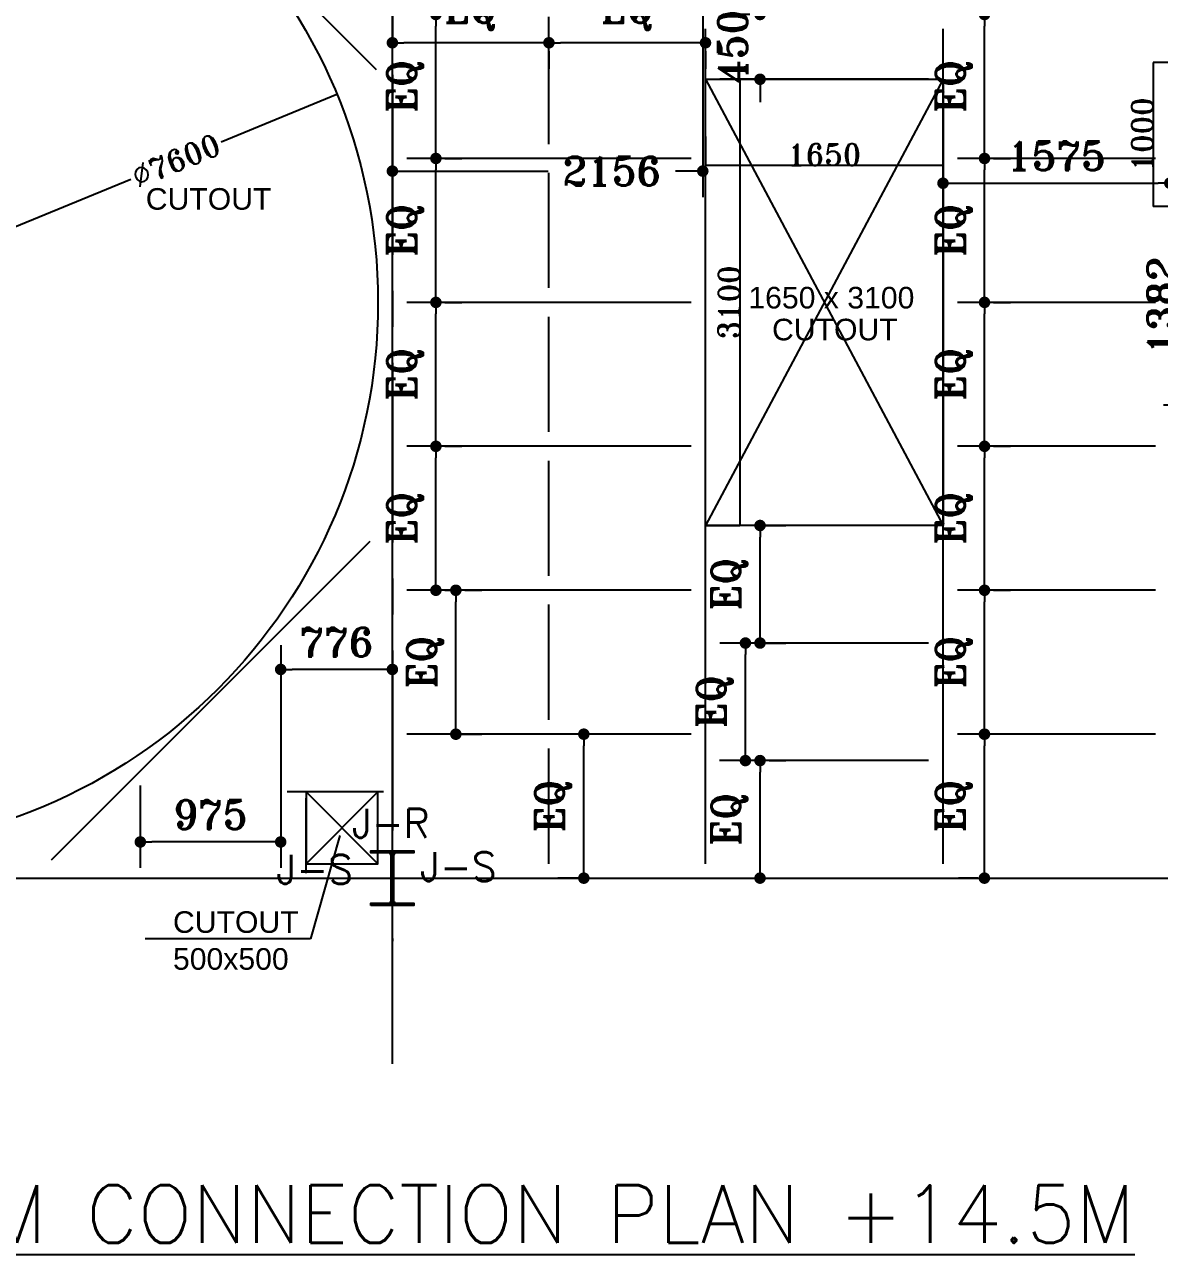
# Model space of a CAD drawing. Header units: inches. Extents: x 1387 to 2676, y -3554 to -2136.
# Drawn here: x 2599.72 to 2607.6, y -2579.95 to -2571.4 of the extents above; entities that cross this region are included whole.
import ezdxf
from ezdxf.enums import TextEntityAlignment as Align

# ---------------------------------------------------------------- set-up
doc = ezdxf.new("R2010")
doc.units = ezdxf.units.IN
doc.header["$MEASUREMENT"] = 0
doc.linetypes.add('CENTER', pattern=[2, 1.25, -0.25, 0.25, -0.25])
for name, color, linetype in [('3G', 3, 'Continuous'), ('A-TEXT', 7, 'Continuous'), ('AA-IPE300', 27, 'Continuous'), ('AA_CUT OUT', 250, 'Continuous'), ('AXE', 1, 'CENTER'), ('DIM', 8, 'Continuous'), ('MEMBER TEXT', 7, 'Continuous'), ('Pich', 2, 'Continuous'), ('UPN100', 1, 'Continuous')]:
    doc.layers.add(name, color=color, linetype=linetype)
doc.styles.add('ROMANS', font='ROMANS')
doc.styles.add('ROMANT', font='romant')
doc.styles.get("Standard").update_dxf_attribs({"font": 'arial.ttf'})
doc.dimstyles.new('Copy of 1-100', dxfattribs={"dimtxt": 0.2, "dimasz": 0.08, "dimexe": 0.18, "dimexo": 0.0625, "dimgap": 0.09, "dimtad": 1, "dimdec": 0, "dimlfac": 1000, "dimdsep": 46, "dimtxsty": 'ROMANT', "dimblk": 'DOT', "dimcen": 0.09, "dimclrd": 1, "dimclre": 1, "dimclrt": 3, "dimadec": 0, "dimazin": 0, "dimtfac": 1, "dimtdec": 0, "dimtix": 1, "dimtofl": 0, "dimtmove": 2, "dimatfit": 3, "dimldrblk": 'DOT', "dimfxl": 1, "dimtolj": 1, "dimarcsym": 0})
doc.dimstyles.get("Standard").update_dxf_attribs({"dimtxt": 0.25, "dimasz": 0.18, "dimexe": 0.18, "dimexo": 0.0625, "dimgap": 0.09, "dimtad": 0, "dimdec": 0, "dimlfac": 100, "dimzin": 0, "dimdsep": 46, "dimtxsty": 'Standard', "dimcen": 0.09, "dimadec": 0, "dimazin": 0, "dimtfac": 1, "dimtdec": 0, "dimtofl": 0, "dimtmove": 0, "dimatfit": 3, "dimfxl": 1, "dimtolj": 1, "dimtzin": 0, "dimarcsym": 0})

# ---------------------------------------------------------------- blocks, each defined once
blk = doc.blocks.new('DOT')
at = {"layer": 'DIM', "color": 0, "linetype": 'ByBlock'}
blk.add_line((-0.5, 0), (-1, 0), dxfattribs=at)
at = {"layer": 'DIM', "color": 0, "linetype": 'ByBlock', "const_width": 0.5}
blk.add_lwpolyline([(-0.25, 0, 1), (0.25, 0, 1)], format="xyb", close=True, dxfattribs=at)
blk = doc.blocks.new('*D2532')
at = {"color": 1, "lineweight": -2, "transparency": 16777216}
for p, q in [((-8385.5, 5444.9), (-9189.6, 5114.3)), ((-15414.5, 2555.1), (-9817.4, 4856.2))]:
    blk.add_line(p, q, dxfattribs=at)
at = {"layer": 'Defpoints', "color": 0, "transparency": 16777216}
for p in [(-8385.4, 5444.9), (-15414.6, 2555.1)]:
    blk.add_point(p, dxfattribs=at)
at = {"color": 1, "lineweight": -2, "transparency": 16777216, "xscale": 0.08, "yscale": 0.08, "zscale": 0.08}
for p, rotation in [((-8385.4, 5444.9), 22.34880130338584), ((-15414.6, 2555.1), 202.3488013033858)]:
    blk.add_blockref('DOT', p, dxfattribs=dict(at, rotation=rotation))
at = {"color": 3, "transparency": 16777216, "insert": (-9503.5, 4985.3), "char_height": 150, "attachment_point": 5, "rotation": 22.3488, "style": 'ROMANT'}
blk.add_mtext('\\A1;∅7600', dxfattribs=at)
blk = doc.blocks.new('_Dot')
at = {"layer": 'DIM', "color": 0, "lineweight": -2}
blk.add_line((-0.5, 0), (-1, 0), dxfattribs=at)
at = {"layer": 'DIM', "color": 0, "const_width": 0.5}
blk.add_lwpolyline([(-0.25, 0, 1), (0.25, 0, 1)], format="xyb", close=True, dxfattribs=at)
blk = doc.blocks.new('*D2533')
at = {"color": 1, "lineweight": -2, "transparency": 16777216}
for p, q in [((-2585, 5667.1), (-2715.1, 5667.1)), ((-2714.9, 5667), (-2714.9, 4667.2)), ((-2585, 4667.1), (-2715.1, 4667.1))]:
    blk.add_line(p, q, dxfattribs=at)
at = {"layer": 'Defpoints', "color": 0, "transparency": 16777216}
for p in [(-2585, 5667.1), (-2714.9, 4667.1), (-2585, 4667.1)]:
    blk.add_point(p, dxfattribs=at)
at = {"color": 1, "lineweight": -2, "transparency": 16777216, "xscale": 0.08, "yscale": 0.08, "zscale": 0.08}
for p, rotation in [((-2714.9, 5667.1), 90), ((-2714.9, 4667.1), 270)]:
    blk.add_blockref('DOT', p, dxfattribs=dict(at, rotation=rotation))
at = {"color": 3, "transparency": 16777216, "insert": (-2790, 5167.1), "char_height": 150, "attachment_point": 5, "rotation": 90, "style": 'ROMANT'}
blk.add_mtext('\\A1;1000', dxfattribs=at)
blk = doc.blocks.new('*D2535')
at = {"color": 1, "lineweight": -2, "transparency": 16777216}
for p, q in [((-5825.1, 5550), (-5585.7, 5550)), ((-5585.9, 5549.9), (-5585.9, 2450.1)), ((-5825.1, 2450), (-5585.7, 2450))]:
    blk.add_line(p, q, dxfattribs=at)
at = {"layer": 'Defpoints', "color": 0, "transparency": 16777216}
for p in [(-5825.1, 5550), (-5825.1, 2450), (-5585.9, 2450)]:
    blk.add_point(p, dxfattribs=at)
at = {"color": 1, "lineweight": -2, "transparency": 16777216, "xscale": 0.08, "yscale": 0.08, "zscale": 0.08}
for p, rotation in [((-5585.9, 5550), 90), ((-5585.9, 2450), 270)]:
    blk.add_blockref('DOT', p, dxfattribs=dict(at, rotation=rotation))
at = {"color": 3, "transparency": 16777216, "insert": (-5661, 4000), "char_height": 150, "attachment_point": 5, "rotation": 90, "style": 'ROMANT'}
blk.add_mtext('\\A1;3100', dxfattribs=at)
blk = doc.blocks.new('*D2536')
at = {"color": 1, "lineweight": -2, "transparency": 16777216}
for p, q in [((-5825.1, 5153.4), (-5825.1, 4950.7)), ((-4175.1, 5101.6), (-4175.1, 4950.7)), ((-4175.2, 4950.9), (-5825, 4950.9))]:
    blk.add_line(p, q, dxfattribs=at)
at = {"layer": 'Defpoints', "color": 0, "transparency": 16777216}
for p in [(-5825.1, 5153.5), (-4175.1, 5101.6), (-5825.1, 4950.9)]:
    blk.add_point(p, dxfattribs=at)
at = {"color": 1, "lineweight": -2, "transparency": 16777216, "xscale": 0.08, "yscale": 0.08, "zscale": 0.08, "rotation": 180}
blk.add_blockref('DOT', (-5825.1, 4950.9), dxfattribs=at)
at = {"color": 1, "lineweight": -2, "transparency": 16777216, "xscale": 0.08, "yscale": 0.08, "zscale": 0.08}
blk.add_blockref('DOT', (-4175.1, 4950.9), dxfattribs=at)
at = {"color": 3, "transparency": 16777216, "insert": (-5000.1, 5026), "char_height": 150, "attachment_point": 5, "style": 'ROMANT'}
blk.add_mtext('\\A1;1650', dxfattribs=at)
blk = doc.blocks.new('*D2135')
at = {"layer": 'Defpoints', "color": 0, "transparency": 16777216}
for p in [(2601.4963, -2575.7966), (2602.2723, -2575.7966), (2601.4963, -2575.8839)]:
    blk.add_point(p, dxfattribs=at)
at = {"layer": 'Pich', "color": 1, "lineweight": -2, "transparency": 16777216}
for p, q in [((2601.4963, -2575.8591), (2601.4963, -2576.0639)), ((2602.1923, -2575.8839), (2601.5763, -2575.8839)), ((2602.2723, -2575.8591), (2602.2723, -2576.0639))]:
    blk.add_line(p, q, dxfattribs=at)
at = {"layer": 'Pich', "color": 1, "lineweight": -2, "transparency": 16777216, "xscale": 0.08, "yscale": 0.08, "zscale": 0.08, "rotation": 180}
blk.add_blockref('DOT', (2601.4963, -2575.8839), dxfattribs=at)
at = {"layer": 'Pich', "color": 1, "lineweight": -2, "transparency": 16777216, "xscale": 0.08, "yscale": 0.08, "zscale": 0.08}
blk.add_blockref('DOT', (2602.2723, -2575.8839), dxfattribs=at)
at = {"layer": 'Pich', "color": 3, "transparency": 16777216, "insert": (2601.8843, -2575.6939), "char_height": 0.2, "attachment_point": 5, "style": 'ROMANT'}
blk.add_mtext('\\A1;776', dxfattribs=at)
blk = doc.blocks.new('*D2265')
at = {"layer": 'Defpoints', "color": 0, "transparency": 16777216}
for p in [(2600.5213, -2576.9951), (2601.4963, -2576.9951), (2600.5213, -2577.0824)]:
    blk.add_point(p, dxfattribs=at)
at = {"layer": 'Pich', "color": 1, "lineweight": -2, "transparency": 16777216}
for p, q in [((2600.5213, -2577.0576), (2600.5213, -2577.2624)), ((2601.4163, -2577.0824), (2600.6013, -2577.0824)), ((2601.4963, -2577.0576), (2601.4963, -2577.2624))]:
    blk.add_line(p, q, dxfattribs=at)
at = {"layer": 'Pich', "color": 1, "lineweight": -2, "transparency": 16777216, "xscale": 0.08, "yscale": 0.08, "zscale": 0.08, "rotation": 180}
blk.add_blockref('DOT', (2600.5213, -2577.0824), dxfattribs=at)
at = {"layer": 'Pich', "color": 1, "lineweight": -2, "transparency": 16777216, "xscale": 0.08, "yscale": 0.08, "zscale": 0.08}
blk.add_blockref('DOT', (2601.4963, -2577.0824), dxfattribs=at)
at = {"layer": 'Pich', "color": 3, "transparency": 16777216, "insert": (2601.0088, -2576.8924), "char_height": 0.2, "attachment_point": 5, "style": 'ROMANT'}
blk.add_mtext('\\A1;975', dxfattribs=at)
blk = doc.blocks.new('*D2268')
at = {"layer": 'Defpoints', "color": 0, "transparency": 16777216}
for p in [(2603.6019, -2576.3337), (2603.7031, -2576.3337), (2603.7031, -2577.3337)]:
    blk.add_point(p, dxfattribs=at)
at = {"layer": 'Pich', "color": 1, "lineweight": -2, "transparency": 16777216}
for p, q in [((2603.6406, -2576.3337), (2603.4219, -2576.3337)), ((2603.6019, -2577.2537), (2603.6019, -2576.4137)), ((2603.6406, -2577.3337), (2603.4219, -2577.3337))]:
    blk.add_line(p, q, dxfattribs=at)
at = {"layer": 'Pich', "color": 1, "lineweight": -2, "transparency": 16777216, "xscale": 0.08, "yscale": 0.08, "zscale": 0.08}
for p, rotation in [((2603.6019, -2576.3337), 90), ((2603.6019, -2577.3337), 270)]:
    blk.add_blockref('DOT', p, dxfattribs=dict(at, rotation=rotation))
at = {"layer": 'Pich', "color": 3, "transparency": 16777216, "insert": (2603.3881, -2576.8337), "char_height": 0.2, "attachment_point": 5, "rotation": 90, "style": 'ROMANT'}
blk.add_mtext('\\A1;EQ', dxfattribs=at)
blk = doc.blocks.new('*D2269')
at = {"layer": 'Defpoints', "color": 0, "transparency": 16777216}
for p in [(2602.713, -2575.3337), (2602.713, -2575.3337), (2602.6321, -2576.3337)]:
    blk.add_point(p, dxfattribs=at)
at = {"layer": 'Pich', "color": 1, "lineweight": -2, "transparency": 16777216}
for p, q in [((2602.7755, -2575.3337), (2602.893, -2575.3337)), ((2602.713, -2576.2537), (2602.713, -2575.4137)), ((2602.6946, -2576.3337), (2602.893, -2576.3337))]:
    blk.add_line(p, q, dxfattribs=at)
at = {"layer": 'Pich', "color": 1, "lineweight": -2, "transparency": 16777216, "xscale": 0.08, "yscale": 0.08, "zscale": 0.08}
for p, rotation in [((2602.713, -2575.3337), 90), ((2602.713, -2576.3337), 270)]:
    blk.add_blockref('DOT', p, dxfattribs=dict(at, rotation=rotation))
at = {"layer": 'Pich', "color": 3, "transparency": 16777216, "insert": (2602.4992, -2575.8337), "char_height": 0.2, "attachment_point": 5, "rotation": 90, "style": 'ROMANT'}
blk.add_mtext('\\A1;EQ', dxfattribs=at)
blk = doc.blocks.new('*D2270')
at = {"layer": 'Defpoints', "color": 0, "transparency": 16777216}
for p in [(2602.5746, -2574.3337), (2602.6585, -2574.3337), (2602.5746, -2575.3337)]:
    blk.add_point(p, dxfattribs=at)
at = {"layer": 'Pich', "color": 1, "lineweight": -2, "transparency": 16777216}
for p, q in [((2602.596, -2574.3337), (2602.3946, -2574.3337)), ((2602.5746, -2575.2537), (2602.5746, -2574.4137)), ((2602.6371, -2575.3337), (2602.7546, -2575.3337))]:
    blk.add_line(p, q, dxfattribs=at)
at = {"layer": 'Pich', "color": 1, "lineweight": -2, "transparency": 16777216, "xscale": 0.08, "yscale": 0.08, "zscale": 0.08}
for p, rotation in [((2602.5746, -2574.3337), 90), ((2602.5746, -2575.3337), 270)]:
    blk.add_blockref('DOT', p, dxfattribs=dict(at, rotation=rotation))
at = {"layer": 'Pich', "color": 3, "transparency": 16777216, "insert": (2602.3608, -2574.8337), "char_height": 0.2, "attachment_point": 5, "rotation": 90, "style": 'ROMANT'}
blk.add_mtext('\\A1;EQ', dxfattribs=at)
blk = doc.blocks.new('*D2271')
at = {"layer": 'Defpoints', "color": 0, "transparency": 16777216}
for p in [(2602.5746, -2573.3337), (2602.6585, -2573.3337), (2602.5746, -2574.3337)]:
    blk.add_point(p, dxfattribs=at)
at = {"layer": 'Pich', "color": 1, "lineweight": -2, "transparency": 16777216}
for p, q in [((2602.596, -2573.3337), (2602.3946, -2573.3337)), ((2602.5746, -2574.2537), (2602.5746, -2573.4137)), ((2602.6371, -2574.3337), (2602.7546, -2574.3337))]:
    blk.add_line(p, q, dxfattribs=at)
at = {"layer": 'Pich', "color": 1, "lineweight": -2, "transparency": 16777216, "xscale": 0.08, "yscale": 0.08, "zscale": 0.08}
for p, rotation in [((2602.5746, -2573.3337), 90), ((2602.5746, -2574.3337), 270)]:
    blk.add_blockref('DOT', p, dxfattribs=dict(at, rotation=rotation))
at = {"layer": 'Pich', "color": 3, "transparency": 16777216, "insert": (2602.3608, -2573.8337), "char_height": 0.2, "attachment_point": 5, "rotation": 90, "style": 'ROMANT'}
blk.add_mtext('\\A1;EQ', dxfattribs=at)
blk = doc.blocks.new('*D2272')
at = {"layer": 'Defpoints', "color": 0, "transparency": 16777216}
for p in [(2602.5746, -2572.3337), (2602.6585, -2572.3337), (2602.5746, -2573.3337)]:
    blk.add_point(p, dxfattribs=at)
at = {"layer": 'Pich', "color": 1, "lineweight": -2, "transparency": 16777216}
for p, q in [((2602.596, -2572.3337), (2602.3946, -2572.3337)), ((2602.5746, -2573.2537), (2602.5746, -2572.4137)), ((2602.6371, -2573.3337), (2602.7546, -2573.3337))]:
    blk.add_line(p, q, dxfattribs=at)
at = {"layer": 'Pich', "color": 1, "lineweight": -2, "transparency": 16777216, "xscale": 0.08, "yscale": 0.08, "zscale": 0.08}
for p, rotation in [((2602.5746, -2572.3337), 90), ((2602.5746, -2573.3337), 270)]:
    blk.add_blockref('DOT', p, dxfattribs=dict(at, rotation=rotation))
at = {"layer": 'Pich', "color": 3, "transparency": 16777216, "insert": (2602.3608, -2572.8337), "char_height": 0.2, "attachment_point": 5, "rotation": 90, "style": 'ROMANT'}
blk.add_mtext('\\A1;EQ', dxfattribs=at)
blk = doc.blocks.new('*D2273')
at = {"layer": 'Defpoints', "color": 0, "transparency": 16777216}
for p in [(2602.5746, -2571.3337), (2602.6585, -2571.3337), (2602.5746, -2572.3337)]:
    blk.add_point(p, dxfattribs=at)
at = {"layer": 'Pich', "color": 1, "lineweight": -2, "transparency": 16777216}
for p, q in [((2602.596, -2571.3337), (2602.3946, -2571.3337)), ((2602.5746, -2572.2537), (2602.5746, -2571.4137)), ((2602.6371, -2572.3337), (2602.7546, -2572.3337))]:
    blk.add_line(p, q, dxfattribs=at)
at = {"layer": 'Pich', "color": 1, "lineweight": -2, "transparency": 16777216, "xscale": 0.08, "yscale": 0.08, "zscale": 0.08}
for p, rotation in [((2602.5746, -2571.3337), 90), ((2602.5746, -2572.3337), 270)]:
    blk.add_blockref('DOT', p, dxfattribs=dict(at, rotation=rotation))
at = {"layer": 'Pich', "color": 3, "transparency": 16777216, "insert": (2602.3608, -2571.8337), "char_height": 0.2, "attachment_point": 5, "rotation": 90, "style": 'ROMANT'}
blk.add_mtext('\\A1;EQ', dxfattribs=at)
blk = doc.blocks.new('*D2136')
at = {"layer": 'Defpoints', "color": 0, "transparency": 16777216}
for p in [(2604.8261, -2576.517), (2604.8261, -2576.517), (2604.8257, -2577.3337)]:
    blk.add_point(p, dxfattribs=at)
at = {"layer": 'Pich', "color": 1, "lineweight": -2, "transparency": 16777216}
for p, q in [((2604.8886, -2576.517), (2605.0061, -2576.517)), ((2604.8261, -2577.2537), (2604.8261, -2576.597)), ((2604.8882, -2577.3337), (2605.0061, -2577.3337))]:
    blk.add_line(p, q, dxfattribs=at)
at = {"layer": 'Pich', "color": 1, "lineweight": -2, "transparency": 16777216, "xscale": 0.08, "yscale": 0.08, "zscale": 0.08}
for p, rotation in [((2604.8261, -2576.517), 90), ((2604.8261, -2577.3337), 270)]:
    blk.add_blockref('DOT', p, dxfattribs=dict(at, rotation=rotation))
at = {"layer": 'Pich', "color": 3, "transparency": 16777216, "insert": (2604.6123, -2576.9254), "char_height": 0.2, "attachment_point": 5, "rotation": 90, "style": 'ROMANT'}
blk.add_mtext('\\A1;EQ', dxfattribs=at)
blk = doc.blocks.new('*D2275')
at = {"layer": 'Defpoints', "color": 0, "transparency": 16777216}
for p in [(2604.7247, -2575.7004), (2604.7247, -2575.7004), (2604.7932, -2576.517)]:
    blk.add_point(p, dxfattribs=at)
at = {"layer": 'Pich', "color": 1, "lineweight": -2, "transparency": 16777216}
for p, q in [((2604.7872, -2575.7004), (2604.9047, -2575.7004)), ((2604.7247, -2576.437), (2604.7247, -2575.7804)), ((2604.7307, -2576.517), (2604.5447, -2576.517))]:
    blk.add_line(p, q, dxfattribs=at)
at = {"layer": 'Pich', "color": 1, "lineweight": -2, "transparency": 16777216, "xscale": 0.08, "yscale": 0.08, "zscale": 0.08}
for p, rotation in [((2604.7247, -2575.7004), 90), ((2604.7247, -2576.517), 270)]:
    blk.add_blockref('DOT', p, dxfattribs=dict(at, rotation=rotation))
at = {"layer": 'Pich', "color": 3, "transparency": 16777216, "insert": (2604.5109, -2576.1087), "char_height": 0.2, "attachment_point": 5, "rotation": 90, "style": 'ROMANT'}
blk.add_mtext('\\A1;EQ', dxfattribs=at)
blk = doc.blocks.new('*D2276')
at = {"layer": 'Defpoints', "color": 0, "transparency": 16777216}
for p in [(2604.7508, -2574.8837), (2604.8261, -2574.8837), (2604.8261, -2575.7004)]:
    blk.add_point(p, dxfattribs=at)
at = {"layer": 'Pich', "color": 1, "lineweight": -2, "transparency": 16777216}
for p, q in [((2604.8133, -2574.8837), (2605.0061, -2574.8837)), ((2604.8261, -2575.6204), (2604.8261, -2574.9637)), ((2604.8886, -2575.7004), (2605.0061, -2575.7004))]:
    blk.add_line(p, q, dxfattribs=at)
at = {"layer": 'Pich', "color": 1, "lineweight": -2, "transparency": 16777216, "xscale": 0.08, "yscale": 0.08, "zscale": 0.08}
for p, rotation in [((2604.8261, -2574.8837), 90), ((2604.8261, -2575.7004), 270)]:
    blk.add_blockref('DOT', p, dxfattribs=dict(at, rotation=rotation))
at = {"layer": 'Pich', "color": 3, "transparency": 16777216, "insert": (2604.6123, -2575.292), "char_height": 0.2, "attachment_point": 5, "rotation": 90, "style": 'ROMANT'}
blk.add_mtext('\\A1;EQ', dxfattribs=at)
blk = doc.blocks.new('*D2277')
at = {"layer": 'Defpoints', "color": 0, "transparency": 16777216}
for p in [(2606.3847, -2576.3337), (2606.4018, -2576.3337), (2606.4018, -2577.3337)]:
    blk.add_point(p, dxfattribs=at)
at = {"layer": 'Pich', "color": 1, "lineweight": -2, "transparency": 16777216}
for p, q in [((2606.3393, -2576.3337), (2606.2047, -2576.3337)), ((2606.3847, -2577.2537), (2606.3847, -2576.4137)), ((2606.3393, -2577.3337), (2606.2047, -2577.3337))]:
    blk.add_line(p, q, dxfattribs=at)
at = {"layer": 'Pich', "color": 1, "lineweight": -2, "transparency": 16777216, "xscale": 0.08, "yscale": 0.08, "zscale": 0.08}
for p, rotation in [((2606.3847, -2576.3337), 90), ((2606.3847, -2577.3337), 270)]:
    blk.add_blockref('DOT', p, dxfattribs=dict(at, rotation=rotation))
at = {"layer": 'Pich', "color": 3, "transparency": 16777216, "insert": (2606.1709, -2576.8337), "char_height": 0.2, "attachment_point": 5, "rotation": 90, "style": 'ROMANT'}
blk.add_mtext('\\A1;EQ', dxfattribs=at)
blk = doc.blocks.new('*D2283')
at = {"layer": 'Defpoints', "color": 0, "transparency": 16777216}
for p in [(2607.8081, -2572.6666), (2607.8081, -2574.0488), (2607.905, -2574.0488)]:
    blk.add_point(p, dxfattribs=at)
at = {"layer": 'Pich', "color": 1, "lineweight": -2, "transparency": 16777216}
for p, q in [((2607.8706, -2572.6666), (2607.9881, -2572.6666)), ((2607.8081, -2572.7466), (2607.8081, -2573.9688)), ((2607.8425, -2574.0488), (2607.6281, -2574.0488))]:
    blk.add_line(p, q, dxfattribs=at)
at = {"layer": 'Pich', "color": 1, "lineweight": -2, "transparency": 16777216, "xscale": 0.08, "yscale": 0.08, "zscale": 0.08}
for p, rotation in [((2607.8081, -2572.6666), 90), ((2607.8081, -2574.0488), 270)]:
    blk.add_blockref('DOT', p, dxfattribs=dict(at, rotation=rotation))
at = {"layer": 'Pich', "color": 3, "transparency": 16777216, "insert": (2607.6181, -2573.3577), "char_height": 0.2, "attachment_point": 5, "rotation": 90, "style": 'ROMANT'}
blk.add_mtext('\\A1;1382', dxfattribs=at)
blk = doc.blocks.new('*D2137')
at = {"layer": 'Defpoints', "color": 0, "transparency": 16777216}
for p in [(2606.0971, -2572.4697), (2607.6725, -2572.4697), (2607.6725, -2572.5057)]:
    blk.add_point(p, dxfattribs=at)
at = {"layer": 'Pich', "color": 1, "lineweight": -2, "transparency": 16777216}
for p, q in [((2606.0971, -2572.5322), (2606.0971, -2572.6857)), ((2606.1771, -2572.5057), (2607.5925, -2572.5057)), ((2607.6725, -2572.5322), (2607.6725, -2572.6857))]:
    blk.add_line(p, q, dxfattribs=at)
at = {"layer": 'Pich', "color": 1, "lineweight": -2, "transparency": 16777216, "xscale": 0.08, "yscale": 0.08, "zscale": 0.08, "rotation": 180}
blk.add_blockref('DOT', (2606.0971, -2572.5057), dxfattribs=at)
at = {"layer": 'Pich', "color": 1, "lineweight": -2, "transparency": 16777216, "xscale": 0.08, "yscale": 0.08, "zscale": 0.08}
blk.add_blockref('DOT', (2607.6725, -2572.5057), dxfattribs=at)
at = {"layer": 'Pich', "color": 3, "transparency": 16777216, "insert": (2606.8848, -2572.3157), "char_height": 0.2, "attachment_point": 5, "style": 'ROMANT'}
blk.add_mtext('\\A1;1575', dxfattribs=at)
blk = doc.blocks.new('*D2482')
at = {"layer": 'Defpoints', "color": 0, "transparency": 16777216}
for p in [(2604.8261, -2571.3337), (2604.888, -2571.3337), (2604.8261, -2571.7837)]:
    blk.add_point(p, dxfattribs=at)
at = {"layer": 'Pich', "color": 1, "lineweight": -2, "transparency": 16777216}
for p, q in [((2604.8261, -2571.2537), (2604.8261, -2571.1737)), ((2604.8255, -2571.3337), (2604.6461, -2571.3337)), ((2604.8886, -2571.7837), (2605.0061, -2571.7837)), ((2604.8261, -2571.8637), (2604.8261, -2571.9437))]:
    blk.add_line(p, q, dxfattribs=at)
at = {"layer": 'Pich', "color": 1, "lineweight": -2, "transparency": 16777216, "xscale": 0.08, "yscale": 0.08, "zscale": 0.08}
for p, rotation in [((2604.8261, -2571.3337), 270), ((2604.8261, -2571.7837), 90)]:
    blk.add_blockref('DOT', p, dxfattribs=dict(at, rotation=rotation))
at = {"layer": 'Pich', "color": 3, "transparency": 16777216, "insert": (2604.6361, -2571.5587), "char_height": 0.2, "attachment_point": 5, "rotation": 90, "style": 'ROMANT'}
blk.add_mtext('\\A1;450', dxfattribs=at)
blk = doc.blocks.new('*D2110')
at = {"layer": 'Defpoints', "color": 0, "transparency": 16777216}
for p in [(2606.3855, -2575.3337), (2606.3855, -2575.3337), (2606.4431, -2576.3337)]:
    blk.add_point(p, dxfattribs=at)
at = {"layer": 'Pich', "color": 1, "lineweight": -2, "transparency": 16777216}
for p, q in [((2606.448, -2575.3337), (2606.5655, -2575.3337)), ((2606.3855, -2576.2537), (2606.3855, -2575.4137)), ((2606.3806, -2576.3337), (2606.2055, -2576.3337))]:
    blk.add_line(p, q, dxfattribs=at)
at = {"layer": 'Pich', "color": 1, "lineweight": -2, "transparency": 16777216, "xscale": 0.08, "yscale": 0.08, "zscale": 0.08}
for p, rotation in [((2606.3855, -2575.3337), 90), ((2606.3855, -2576.3337), 270)]:
    blk.add_blockref('DOT', p, dxfattribs=dict(at, rotation=rotation))
at = {"layer": 'Pich', "color": 3, "transparency": 16777216, "insert": (2606.1717, -2575.8337), "char_height": 0.2, "attachment_point": 5, "rotation": 90, "style": 'ROMANT'}
blk.add_mtext('\\A1;EQ', dxfattribs=at)
blk = doc.blocks.new('*D2111')
at = {"layer": 'Defpoints', "color": 0, "transparency": 16777216}
for p in [(2606.3855, -2574.3337), (2606.3855, -2574.3337), (2606.3855, -2575.3337)]:
    blk.add_point(p, dxfattribs=at)
at = {"layer": 'Pich', "color": 1, "lineweight": -2, "transparency": 16777216}
for p, q in [((2606.448, -2574.3337), (2606.5655, -2574.3337)), ((2606.3855, -2575.2537), (2606.3855, -2574.4137)), ((2606.448, -2575.3337), (2606.5655, -2575.3337))]:
    blk.add_line(p, q, dxfattribs=at)
at = {"layer": 'Pich', "color": 1, "lineweight": -2, "transparency": 16777216, "xscale": 0.08, "yscale": 0.08, "zscale": 0.08}
for p, rotation in [((2606.3855, -2574.3337), 90), ((2606.3855, -2575.3337), 270)]:
    blk.add_blockref('DOT', p, dxfattribs=dict(at, rotation=rotation))
at = {"layer": 'Pich', "color": 3, "transparency": 16777216, "insert": (2606.1717, -2574.8337), "char_height": 0.2, "attachment_point": 5, "rotation": 90, "style": 'ROMANT'}
blk.add_mtext('\\A1;EQ', dxfattribs=at)
blk = doc.blocks.new('*D2112')
at = {"layer": 'Defpoints', "color": 0, "transparency": 16777216}
for p in [(2606.3855, -2573.3337), (2606.3855, -2573.3337), (2606.3855, -2574.3337)]:
    blk.add_point(p, dxfattribs=at)
at = {"layer": 'Pich', "color": 1, "lineweight": -2, "transparency": 16777216}
for p, q in [((2606.448, -2573.3337), (2606.5655, -2573.3337)), ((2606.3855, -2574.2537), (2606.3855, -2573.4137)), ((2606.448, -2574.3337), (2606.5655, -2574.3337))]:
    blk.add_line(p, q, dxfattribs=at)
at = {"layer": 'Pich', "color": 1, "lineweight": -2, "transparency": 16777216, "xscale": 0.08, "yscale": 0.08, "zscale": 0.08}
for p, rotation in [((2606.3855, -2573.3337), 90), ((2606.3855, -2574.3337), 270)]:
    blk.add_blockref('DOT', p, dxfattribs=dict(at, rotation=rotation))
at = {"layer": 'Pich', "color": 3, "transparency": 16777216, "insert": (2606.1717, -2573.8337), "char_height": 0.2, "attachment_point": 5, "rotation": 90, "style": 'ROMANT'}
blk.add_mtext('\\A1;EQ', dxfattribs=at)
blk = doc.blocks.new('*D2113')
at = {"layer": 'Defpoints', "color": 0, "transparency": 16777216}
for p in [(2606.3855, -2572.3337), (2606.3855, -2572.3337), (2606.3855, -2573.3337)]:
    blk.add_point(p, dxfattribs=at)
at = {"layer": 'Pich', "color": 1, "lineweight": -2, "transparency": 16777216}
for p, q in [((2606.448, -2572.3337), (2606.5655, -2572.3337)), ((2606.3855, -2573.2537), (2606.3855, -2572.4137)), ((2606.448, -2573.3337), (2606.5655, -2573.3337))]:
    blk.add_line(p, q, dxfattribs=at)
at = {"layer": 'Pich', "color": 1, "lineweight": -2, "transparency": 16777216, "xscale": 0.08, "yscale": 0.08, "zscale": 0.08}
for p, rotation in [((2606.3855, -2572.3337), 90), ((2606.3855, -2573.3337), 270)]:
    blk.add_blockref('DOT', p, dxfattribs=dict(at, rotation=rotation))
at = {"layer": 'Pich', "color": 3, "transparency": 16777216, "insert": (2606.1717, -2572.8337), "char_height": 0.2, "attachment_point": 5, "rotation": 90, "style": 'ROMANT'}
blk.add_mtext('\\A1;EQ', dxfattribs=at)
blk = doc.blocks.new('*D2114')
at = {"layer": 'Defpoints', "color": 0, "transparency": 16777216}
for p in [(2606.3855, -2571.3337), (2606.3855, -2571.3337), (2606.3855, -2572.3337)]:
    blk.add_point(p, dxfattribs=at)
at = {"layer": 'Pich', "color": 1, "lineweight": -2, "transparency": 16777216}
for p, q in [((2606.448, -2571.3337), (2606.5655, -2571.3337)), ((2606.3855, -2572.2537), (2606.3855, -2571.4137)), ((2606.448, -2572.3337), (2606.5655, -2572.3337))]:
    blk.add_line(p, q, dxfattribs=at)
at = {"layer": 'Pich', "color": 1, "lineweight": -2, "transparency": 16777216, "xscale": 0.08, "yscale": 0.08, "zscale": 0.08}
for p, rotation in [((2606.3855, -2571.3337), 90), ((2606.3855, -2572.3337), 270)]:
    blk.add_blockref('DOT', p, dxfattribs=dict(at, rotation=rotation))
at = {"layer": 'Pich', "color": 3, "transparency": 16777216, "insert": (2606.1717, -2571.8337), "char_height": 0.2, "attachment_point": 5, "rotation": 90, "style": 'ROMANT'}
blk.add_mtext('\\A1;EQ', dxfattribs=at)
blk = doc.blocks.new('*D2509')
at = {"layer": 'Defpoints', "color": 0, "transparency": 16777216}
for p in [(2603.3597, -2571.5262), (2603.3597, -2571.5299), (2604.4471, -2571.5262)]:
    blk.add_point(p, dxfattribs=at)
at = {"layer": 'Pich', "color": 1, "lineweight": -2, "transparency": 16777216}
for p, q in [((2604.3671, -2571.5299), (2603.4397, -2571.5299)), ((2603.3597, -2571.5887), (2603.3597, -2571.7099)), ((2604.4471, -2571.5887), (2604.4471, -2571.7099))]:
    blk.add_line(p, q, dxfattribs=at)
at = {"layer": 'Pich', "color": 1, "lineweight": -2, "transparency": 16777216, "xscale": 0.08, "yscale": 0.08, "zscale": 0.08, "rotation": 180}
blk.add_blockref('DOT', (2603.3597, -2571.5299), dxfattribs=at)
at = {"layer": 'Pich', "color": 1, "lineweight": -2, "transparency": 16777216, "xscale": 0.08, "yscale": 0.08, "zscale": 0.08}
blk.add_blockref('DOT', (2604.4471, -2571.5299), dxfattribs=at)
at = {"layer": 'Pich', "color": 3, "transparency": 16777216, "insert": (2603.9034, -2571.3161), "char_height": 0.2, "attachment_point": 5, "style": 'ROMANT'}
blk.add_mtext('\\A1;EQ', dxfattribs=at)
blk = doc.blocks.new('*D2510')
at = {"layer": 'Defpoints', "color": 0, "transparency": 16777216}
for p in [(2602.2723, -2571.5299), (2602.2723, -2571.604), (2603.3597, -2571.604)]:
    blk.add_point(p, dxfattribs=at)
at = {"layer": 'Pich', "color": 1, "lineweight": -2, "transparency": 16777216}
for p, q in [((2602.2723, -2571.5415), (2602.2723, -2571.3499)), ((2603.3597, -2571.5415), (2603.3597, -2571.3499)), ((2603.2797, -2571.5299), (2602.3523, -2571.5299))]:
    blk.add_line(p, q, dxfattribs=at)
at = {"layer": 'Pich', "color": 1, "lineweight": -2, "transparency": 16777216, "xscale": 0.08, "yscale": 0.08, "zscale": 0.08, "rotation": 180}
blk.add_blockref('DOT', (2602.2723, -2571.5299), dxfattribs=at)
at = {"layer": 'Pich', "color": 1, "lineweight": -2, "transparency": 16777216, "xscale": 0.08, "yscale": 0.08, "zscale": 0.08}
blk.add_blockref('DOT', (2603.3597, -2571.5299), dxfattribs=at)
at = {"layer": 'Pich', "color": 3, "transparency": 16777216, "insert": (2602.816, -2571.3161), "char_height": 0.2, "attachment_point": 5, "style": 'ROMANT'}
blk.add_mtext('\\A1;EQ', dxfattribs=at)
blk = doc.blocks.new('*D2119')
at = {"layer": 'Defpoints', "color": 0, "transparency": 16777216}
for p in [(2604.4283, -2568.9281), (2604.4283, -2572.4216), (2602.2723, -2578.6858)]:
    blk.add_point(p, dxfattribs=at)
at = {"layer": 'Pich', "color": 1, "lineweight": -2, "transparency": 16777216}
for p, q in [((2604.4283, -2568.9906), (2604.4283, -2572.6016)), ((2602.2723, -2578.6233), (2602.2723, -2572.2416)), ((2602.3523, -2572.4216), (2603.3547, -2572.4216)), ((2604.3483, -2572.4216), (2604.2394, -2572.4216))]:
    blk.add_line(p, q, dxfattribs=at)
at = {"layer": 'Pich', "color": 1, "lineweight": -2, "transparency": 16777216, "xscale": 0.08, "yscale": 0.08, "zscale": 0.08, "rotation": 180}
blk.add_blockref('DOT', (2602.2723, -2572.4216), dxfattribs=at)
at = {"layer": 'Pich', "color": 1, "lineweight": -2, "transparency": 16777216, "xscale": 0.08, "yscale": 0.08, "zscale": 0.08}
blk.add_blockref('DOT', (2604.4283, -2572.4216), dxfattribs=at)
at = {"layer": 'Pich', "color": 3, "transparency": 16777216, "insert": (2603.797, -2572.4216), "char_height": 0.2, "attachment_point": 5, "style": 'ROMANT'}
blk.add_mtext('\\A1;2156', dxfattribs=at)
blk = doc.blocks.new('G$CFD95EC12')
at = {"color": 1}
for p, q in [((-5825.1, 5550), (-4175.1, 2450)), ((-4175.1, 5550), (-5825.1, 2450)), ((-8100, 100), (-8600, 600)), ((-8100, 600), (-8600, 100))]:
    blk.add_line(p, q, dxfattribs=at)
at = {"layer": 'AA_CUT OUT', "color": 1}
for points in [[(-5825.1, 5550), (-4175.1, 5550), (-4175.1, 2450), (-5825.1, 2450)], [(-8100, 600), (-8600, 600), (-8600, 100), (-8100, 100)]]:
    blk.add_lwpolyline(points, close=True, dxfattribs=at)
blk.add_circle((-11900, 4000), 3800, dxfattribs=at)
at = {"color": 3}
for s, p in [('CUTOUT', (-9713.1, 4643.8)), ('1650 x 3100', (-5527.3, 3957.9)), ('CUTOUT', (-5362.7, 3736.3)), ('CUTOUT', (-9524.1, -380.1)), ('500x500', (-9524.1, -636.4))]:
    blk.add_text(s, height=150, dxfattribs=at).set_placement(p)
for base, p1, p2, picture, middle in [((-2714.9, 4667.1), (-2585, 5667.1), (-2585, 4667.1), '*D2533', (-2790, 5167.1)), ((-5585.9, 2450), (-5825.1, 5550), (-5825.1, 2450), '*D2535', (-5661, 4000))]:
    dim = blk.add_linear_dim(base=base, p1=p1, p2=p2, angle=90, dimstyle='Copy of 1-100', override={"dimtxt": 150, "dimlfac": 1})
    dim.commit()
    dim.dimension.update_dxf_attribs({"geometry": picture, "text_midpoint": middle})
dim = blk.add_diameter_dim_2p(p1=(-15414.6, 2555.1), p2=(-8385.4, 5444.9), dimstyle='Copy of 1-100', override={"dimtxt": 150, "dimlfac": 1})
dim.commit()
dim.dimension.update_dxf_attribs({"geometry": '*D2532', "text_midpoint": (-9503.5, 4985.3), "dimtype": 163})
dim = blk.add_linear_dim(base=(-5825.1, 4950.9), p1=(-4175.1, 5101.6), p2=(-5825.1, 5153.5), dimstyle='Copy of 1-100', override={"dimtxt": 150, "dimlfac": 1})
dim.commit()
dim.dimension.update_dxf_attribs({"geometry": '*D2536', "text_midpoint": (-5000.1, 5026)})
blk.add_leader([(-8366.1, 296.4), (-8567.9, -422.3), (-9716.9, -422.3)], dimstyle='Standard', override={"dimscale": 75}, dxfattribs=at)

msp = doc.modelspace()

# ---------------------------------------------------------------- hatches: boundary and pattern name
for points in [[(2602.26476845, -2577.1586122), (2602.25329222, -2577.1586122, 0.4144144444), (2602.26476845, -2577.1700963)], [(2602.27976845, -2577.1586122), (2602.29124468, -2577.1586122, -0.4144144444), (2602.27976845, -2577.1700963)], [(2602.26476845, -2577.5086517), (2602.25329222, -2577.5086517, -0.4144144444), (2602.26476845, -2577.4971676)], [(2602.27976845, -2577.5086517), (2602.29124468, -2577.5086517, 0.4144144444), (2602.27976845, -2577.4971676)]]:
    msp.add_hatch(color=1).paths.add_polyline_path(points)

# ---------------------------------------------------------------- linework, layer by layer
at = {"layer": '3G'}
msp.add_lwpolyline([(2602.12226845, -2577.5236122), (2602.12226845, -2577.5086122), (2602.26476845, -2577.5086122), (2602.26476845, -2577.1586122), (2602.12226845, -2577.1586122), (2602.12226845, -2577.1436122), (2602.42226845, -2577.1436122), (2602.42226845, -2577.1586122), (2602.27976845, -2577.1586122), (2602.27976845, -2577.5086122), (2602.42226845, -2577.5086122), (2602.42226845, -2577.5236122)], close=True, dxfattribs=at)
for centre, start, end in [((2602.26476845, -2577.15862007), 180.157926883, 270.157926883), ((2602.27976845, -2577.15862007), 269.842073117, 359.842073117), ((2602.27976845, -2577.15862007), 269.842073117, 359.842073117), ((2602.26476845, -2577.50864383), 89.842073117, 179.842073117), ((2602.26476845, -2577.50864383), 89.842073117, 179.842073117), ((2602.27976845, -2577.50864383), 0.157926883, 90.157926883), ((2602.27976845, -2577.50864383), 0.157926883, 90.157926883), ((2602.27976845, -2577.50864383), 0.157926883, 90.157926883)]:
    msp.add_arc(centre, 0.01147623, start, end, dxfattribs=at)
at = {"layer": 'AA-IPE300', "color": 3}
for p, q in [((2602.27226624, -2577.33370075), (2602.27226624, -2567.33370075)), ((2600.10365698, -2569.65922583), (2602.15915177, -2571.71472062)), ((2604.44713776, -2577.23370075), (2604.44713776, -2571.43370075)), ((2606.09713776, -2577.23370075), (2606.09713776, -2571.43370075)), ((2605.99713776, -2571.78370075), (2604.54713776, -2571.78370075)), ((2604.34713776, -2572.33370075), (2602.37226624, -2572.33370075)), ((2607.57248607, -2572.33370075), (2606.19713776, -2572.33370075)), ((2604.34713776, -2573.33370075), (2602.37226624, -2573.33370075)), ((2607.57248607, -2573.33370075), (2606.19713776, -2573.33370075)), ((2604.34713776, -2574.33370075), (2602.37226624, -2574.33370075)), ((2607.57248607, -2574.33370075), (2606.19713776, -2574.33370075)), ((2605.99713776, -2574.88370075), (2604.54713776, -2574.88370075)), ((2599.90521416, -2577.20661849), (2602.11888093, -2574.99295173)), ((2604.34713776, -2575.33370075), (2602.37226624, -2575.33370075)), ((2607.57248607, -2575.33370075), (2606.19713776, -2575.33370075)), ((2601.49626624, -2575.71556642), (2601.49626624, -2577.23370075)), ((2604.34713776, -2576.33370075), (2602.37226624, -2576.33370075)), ((2607.57248607, -2576.33370075), (2606.19713776, -2576.33370075)), ((2605.99713776, -2576.51704075), (2604.54713776, -2576.51704075)), ((2600.52126624, -2576.69056642), (2600.52126624, -2577.23370075)), ((2592.87226624, -2577.33370075), (2610.27226624, -2577.33370075))]:
    msp.add_line(p, q, dxfattribs=at)
at = {"layer": 'AXE'}
for p, q in [((2602.27229321, -2563.75296052), (2602.27225698, -2577.77084122)), ((2589.90804179, -2577.33358103), (2613.18575424, -2577.33363968))]:
    msp.add_line(p, q, dxfattribs=at)
at = {"layer": 'Pich'}
msp.add_line((2605.99713776, -2575.70038075), (2604.54713776, -2575.70038075), dxfattribs=at)
at = {"layer": 'UPN100', "color": 3}
for p, q in [((2603.359702, -2572.23370075), (2603.359702, -2571.43370075)), ((2603.359702, -2573.23370075), (2603.359702, -2572.43370075)), ((2603.359702, -2574.23370075), (2603.359702, -2573.43370075)), ((2603.359702, -2575.23370075), (2603.359702, -2574.43370075)), ((2603.359702, -2576.23370075), (2603.359702, -2575.43370075)), ((2603.359702, -2577.23370075), (2603.359702, -2576.43370075)), ((2602.20997965, -2576.73370075), (2601.54135454, -2576.73370075)), ((2601.67226624, -2577.30002307), (2601.67226624, -2576.77860078))]:
    msp.add_line(p, q, dxfattribs=at)

# ---------------------------------------------------------------- block references
at = {"layer": 'AA_CUT OUT', "color": 3, "xscale": 0.001, "yscale": 0.001, "zscale": 0.001}
msp.add_blockref('G$CFD95EC12', (2610.27226624, -2577.33370075), dxfattribs=at)

# ---------------------------------------------------------------- texts
at = {"layer": 'A-TEXT', "color": 3, "style": 'ROMANS'}
msp.add_text('%%UTHIRD FLOOR BEAM CONNECTION PLAN +14.5M', height=0.4, dxfattribs=at).set_placement((2594.69302289, -2579.86784365, 9177.40456425))
at = {"layer": 'MEMBER TEXT', "color": 3, "ltscale": 2, "style": 'ROMANS'}
for s, p in [('J-R', (2602.26097315, -2576.95279916)), ('J-S', (2602.72991155, -2577.25379402)), ('J-S', (2601.73295938, -2577.27292724))]:
    msp.add_text(s, height=0.2, dxfattribs=at).set_placement(p, align=Align.MIDDLE)

# ---------------------------------------------------------------- dimensions: what is measured, and where the dimension line sits
at = {"layer": 'Pich'}
dim = msp.add_linear_dim(base=(2604.42830984, -2572.42164652), p1=(2602.27226624, -2578.68581014), p2=(2604.42830984, -2568.92810457), dimstyle='Copy of 1-100', dxfattribs=at)
dim.commit()
dim.dimension.update_dxf_attribs({"geometry": '*D2119', "text_midpoint": (2603.79703515, -2572.42164652), "dimtype": 160})
for base, p1, p2, picture, middle in [((2602.27226624, -2571.5298878), (2603.359702, -2571.60397303), (2602.27226624, -2571.60397303), '*D2510', (2602.81598412, -2571.31607828)), ((2603.359702, -2571.5298878), (2604.44713776, -2571.52618354), (2603.359702, -2571.52618354), '*D2509', (2603.90341988, -2571.31607828))]:
    dim = msp.add_linear_dim(base=base, p1=p1, p2=p2, text='EQ', dimstyle='Copy of 1-100', dxfattribs=at)
    dim.commit()
    dim.dimension.update_dxf_attribs({"geometry": picture, "text_midpoint": middle})
for base, p1, p2, picture, middle in [((2604.82608482, -2571.33370075), (2604.82608482, -2571.78370075), (2604.88804358, -2571.33370075), '*D2482', (2604.63608482, -2571.55870075)), ((2607.80810596, -2574.04880559), (2607.80810596, -2572.66660559), (2607.90500958, -2574.04880559), '*D2283', (2607.61810596, -2573.35770559))]:
    dim = msp.add_linear_dim(base=base, p1=p1, p2=p2, angle=90, dimstyle='Copy of 1-100', dxfattribs=at)
    dim.commit()
    dim.dimension.update_dxf_attribs({"geometry": picture, "text_midpoint": middle})
for base, p1, p2, picture, middle in [((2602.57457074, -2571.33370075), (2602.57457074, -2572.33370075), (2602.6585266, -2571.33370075), '*D2273', (2602.36076122, -2571.83370075)), ((2606.38551513, -2571.33370075), (2606.38551513, -2572.33370075), (2606.38551513, -2571.33370075), '*D2114', (2606.1717056, -2571.83370075)), ((2602.57457074, -2572.33370075), (2602.57457074, -2573.33370075), (2602.6585266, -2572.33370075), '*D2272', (2602.36076122, -2572.83370075)), ((2606.38551513, -2572.33370075), (2606.38551513, -2573.33370075), (2606.38551513, -2572.33370075), '*D2113', (2606.1717056, -2572.83370075)), ((2602.57457074, -2573.33370075), (2602.57457074, -2574.33370075), (2602.6585266, -2573.33370075), '*D2271', (2602.36076122, -2573.83370075)), ((2606.38551513, -2573.33370075), (2606.38551513, -2574.33370075), (2606.38551513, -2573.33370075), '*D2112', (2606.1717056, -2573.83370075)), ((2602.57457074, -2574.33370075), (2602.57457074, -2575.33370075), (2602.6585266, -2574.33370075), '*D2270', (2602.36076122, -2574.83370075)), ((2606.38551513, -2574.33370075), (2606.38551513, -2575.33370075), (2606.38551513, -2574.33370075), '*D2111', (2606.1717056, -2574.83370075)), ((2604.82608482, -2574.88370075), (2604.82608482, -2575.70038075), (2604.75078656, -2574.88370075), '*D2276', (2604.6122753, -2575.29204075)), ((2602.71301825, -2575.33370075), (2602.6321165, -2576.33370075), (2602.71301825, -2575.33370075), '*D2269', (2602.49920872, -2575.83370075)), ((2606.38551513, -2575.33370075), (2606.44306089, -2576.33370075), (2606.38551513, -2575.33370075), '*D2110', (2606.1717056, -2575.83370075)), ((2604.72471193, -2575.70038075), (2604.79320153, -2576.51704075), (2604.72471193, -2575.70038075), '*D2275', (2604.51090241, -2576.10871075)), ((2603.60193244, -2576.33370075), (2603.7031362, -2577.33370075), (2603.7031362, -2576.33370075), '*D2268', (2603.38812292, -2576.83370075)), ((2606.3846704, -2576.33370075), (2606.40177658, -2577.33370075), (2606.40177658, -2576.33370075), '*D2277', (2606.17086087, -2576.83370075)), ((2604.82608482, -2576.51704075), (2604.82571867, -2577.33370075), (2604.82608482, -2576.51704075), '*D2136', (2604.6122753, -2576.92537075))]:
    dim = msp.add_linear_dim(base=base, p1=p1, p2=p2, angle=90, text='EQ', dimstyle='Copy of 1-100', dxfattribs=at)
    dim.commit()
    dim.dimension.update_dxf_attribs({"geometry": picture, "text_midpoint": middle})
for base, p1, p2, picture, middle in [((2607.67248607, -2572.50568215), (2606.09713776, -2572.46971605), (2607.67248607, -2572.46971605), '*D2137', (2606.88481192, -2572.31568215)), ((2601.49626624, -2575.88390756), (2602.27226624, -2575.79656131), (2601.49626624, -2575.79656131), '*D2135', (2601.88426624, -2575.69390756)), ((2600.52126624, -2577.08240571), (2601.49626624, -2576.99505947), (2600.52126624, -2576.99505947), '*D2265', (2601.00876624, -2576.89240571))]:
    dim = msp.add_linear_dim(base=base, p1=p1, p2=p2, dimstyle='Copy of 1-100', dxfattribs=at)
    dim.commit()
    dim.dimension.update_dxf_attribs({"geometry": picture, "text_midpoint": middle})

doc.saveas('drawing.dxf')
